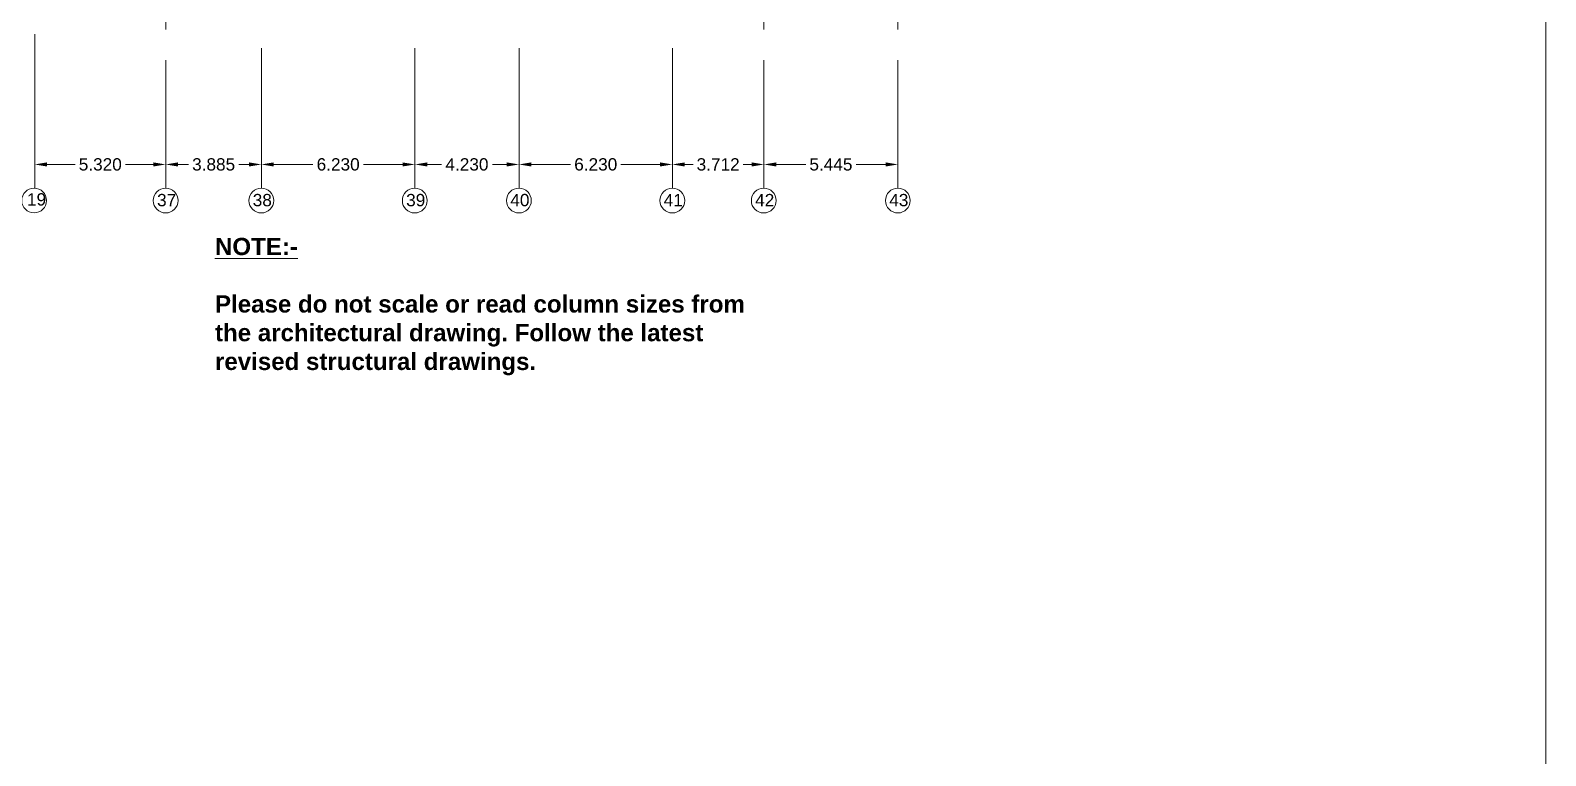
# Model space of a CAD drawing. Header units: millimetres. Extents: x 1898 to 3725, y 783 to 1532.
# Drawn here: x 3364.9 to 3426.4, y 1046 to 1075.4 of the extents above; entities that cross this region are included whole.
import ezdxf

# ---------------------------------------------------------------- set-up
doc = ezdxf.new("R2010")
doc.units = ezdxf.units.MM
doc.linetypes.add('CENTER', pattern=[2, 1.25, -0.25, 0.25, -0.25])
doc.layers.get('Defpoints').update_dxf_attribs({"lineweight": 15})
for name, color, linetype, lineweight in [('DIM', 6, 'Continuous', 18), ('GRID', 134, 'CENTER', 18), ('GRID TEXT', 134, 'Continuous', 15), ('TEXT', 7, 'Continuous', 15)]:
    doc.layers.add(name, color=color, linetype=linetype, lineweight=lineweight)
doc.styles.add('Tabrej', font='arial.ttf')
doc.dimstyles.new('DIMEN', dxfattribs={"dimtxt": 0.3, "dimasz": 0.25, "dimexe": 0.18, "dimexo": 0.0625, "dimgap": 0.09, "dimtad": 0, "dimdec": 3, "dimzin": 0, "dimdsep": 46, "dimtxsty": 'Tabrej', "dimcen": 0, "dimclrd": 256, "dimclre": 256, "dimclrt": 7, "dimadec": 0, "dimazin": 0, "dimtfac": 1, "dimtdec": 3, "dimtofl": 0, "dimtmove": 0, "dimatfit": 1, "dimfxl": 0, "dimtolj": 1, "dimtzin": 0, "dimlwd": -1, "dimlwe": -1, "dimarcsym": 0})

# ---------------------------------------------------------------- blocks, each defined once
blk = doc.blocks.new('*D146')
at = {"layer": 'Defpoints', "color": 0, "lineweight": 15, "transparency": 16777216}
for p in [(3365.062, 1069.977), (3370.382, 1069.977), (3370.382, 1069.977)]:
    blk.add_point(p, dxfattribs=at)
at = {"layer": 'DIM', "transparency": 16777216}
for p, q in [((3365.062, 1070.102), (3365.062, 1070.337)), ((3370.382, 1070.102), (3370.382, 1070.337)), ((3365.562, 1069.977), (3366.699, 1069.977)), ((3369.882, 1069.977), (3368.745, 1069.977))]:
    blk.add_line(p, q, dxfattribs=at)
at = {"layer": 'DIM', "lineweight": 15, "transparency": 16777216}
for points in [[(3365.562, 1070.06), (3365.562, 1069.894), (3365.062, 1069.977)], [(3369.882, 1070.06), (3369.882, 1069.894), (3370.382, 1069.977)]]:
    blk.add_solid(points, dxfattribs=at)
at = {"layer": 'DIM', "color": 7, "transparency": 16777216, "insert": (3367.722, 1069.977), "char_height": 0.5, "attachment_point": 5, "style": 'Tabrej'}
blk.add_mtext('\\A1;5.320', dxfattribs=at)
blk = doc.blocks.new('*D147')
at = {"layer": 'Defpoints', "color": 0, "lineweight": 15, "transparency": 16777216}
for p in [(3370.382, 1069.977), (3374.267, 1069.977), (3374.267, 1069.977)]:
    blk.add_point(p, dxfattribs=at)
at = {"layer": 'DIM', "transparency": 16777216}
for p, q in [((3370.382, 1070.102), (3370.382, 1070.337)), ((3374.267, 1070.102), (3374.267, 1070.337)), ((3370.882, 1069.977), (3371.299, 1069.977)), ((3373.767, 1069.977), (3373.35, 1069.977))]:
    blk.add_line(p, q, dxfattribs=at)
at = {"layer": 'DIM', "lineweight": 15, "transparency": 16777216}
for points in [[(3370.882, 1070.06), (3370.882, 1069.894), (3370.382, 1069.977)], [(3373.767, 1070.06), (3373.767, 1069.894), (3374.267, 1069.977)]]:
    blk.add_solid(points, dxfattribs=at)
at = {"layer": 'DIM', "color": 7, "transparency": 16777216, "insert": (3372.325, 1069.977), "char_height": 0.5, "attachment_point": 5, "style": 'Tabrej'}
blk.add_mtext('\\A1;3.885', dxfattribs=at)
blk = doc.blocks.new('*D148')
at = {"layer": 'Defpoints', "color": 0, "lineweight": 15, "transparency": 16777216}
for p in [(3374.267, 1069.977), (3380.497, 1069.977), (3380.497, 1069.977)]:
    blk.add_point(p, dxfattribs=at)
at = {"layer": 'DIM', "transparency": 16777216}
for p, q in [((3374.267, 1070.102), (3374.267, 1070.337)), ((3380.497, 1070.102), (3380.497, 1070.337)), ((3374.767, 1069.977), (3376.358, 1069.977)), ((3379.997, 1069.977), (3378.406, 1069.977))]:
    blk.add_line(p, q, dxfattribs=at)
at = {"layer": 'DIM', "lineweight": 15, "transparency": 16777216}
for points in [[(3374.767, 1070.06), (3374.767, 1069.894), (3374.267, 1069.977)], [(3379.997, 1070.06), (3379.997, 1069.894), (3380.497, 1069.977)]]:
    blk.add_solid(points, dxfattribs=at)
at = {"layer": 'DIM', "color": 7, "transparency": 16777216, "insert": (3377.382, 1069.977), "char_height": 0.5, "attachment_point": 5, "style": 'Tabrej'}
blk.add_mtext('\\A1;6.230', dxfattribs=at)
blk = doc.blocks.new('*D149')
at = {"layer": 'Defpoints', "color": 0, "lineweight": 15, "transparency": 16777216}
for p in [(3380.497, 1069.977), (3384.727, 1069.977), (3384.727, 1069.977)]:
    blk.add_point(p, dxfattribs=at)
at = {"layer": 'DIM', "transparency": 16777216}
for p, q in [((3380.497, 1070.102), (3380.497, 1070.337)), ((3384.727, 1070.102), (3384.727, 1070.337)), ((3380.997, 1069.977), (3381.579, 1069.977)), ((3384.227, 1069.977), (3383.645, 1069.977))]:
    blk.add_line(p, q, dxfattribs=at)
at = {"layer": 'DIM', "lineweight": 15, "transparency": 16777216}
for points in [[(3380.997, 1070.06), (3380.997, 1069.894), (3380.497, 1069.977)], [(3384.227, 1070.06), (3384.227, 1069.894), (3384.727, 1069.977)]]:
    blk.add_solid(points, dxfattribs=at)
at = {"layer": 'DIM', "color": 7, "transparency": 16777216, "insert": (3382.612, 1069.977), "char_height": 0.5, "attachment_point": 5, "style": 'Tabrej'}
blk.add_mtext('\\A1;4.230', dxfattribs=at)
blk = doc.blocks.new('*D150')
at = {"layer": 'Defpoints', "color": 0, "lineweight": 15, "transparency": 16777216}
for p in [(3384.727, 1069.977), (3390.957, 1069.977), (3390.957, 1069.977)]:
    blk.add_point(p, dxfattribs=at)
at = {"layer": 'DIM', "transparency": 16777216}
for p, q in [((3384.727, 1070.102), (3384.727, 1070.337)), ((3390.957, 1070.102), (3390.957, 1070.337)), ((3385.227, 1069.977), (3386.818, 1069.977)), ((3390.457, 1069.977), (3388.866, 1069.977))]:
    blk.add_line(p, q, dxfattribs=at)
at = {"layer": 'DIM', "lineweight": 15, "transparency": 16777216}
for points in [[(3385.227, 1070.06), (3385.227, 1069.894), (3384.727, 1069.977)], [(3390.457, 1070.06), (3390.457, 1069.894), (3390.957, 1069.977)]]:
    blk.add_solid(points, dxfattribs=at)
at = {"layer": 'DIM', "color": 7, "transparency": 16777216, "insert": (3387.842, 1069.977), "char_height": 0.5, "attachment_point": 5, "style": 'Tabrej'}
blk.add_mtext('\\A1;6.230', dxfattribs=at)
blk = doc.blocks.new('*D151')
at = {"layer": 'Defpoints', "color": 0, "lineweight": 15, "transparency": 16777216}
for p in [(3390.957, 1069.977), (3394.67, 1069.977), (3394.67, 1069.977)]:
    blk.add_point(p, dxfattribs=at)
at = {"layer": 'DIM', "transparency": 16777216}
for p, q in [((3390.957, 1070.102), (3390.957, 1070.337)), ((3394.67, 1070.102), (3394.67, 1070.337)), ((3391.457, 1069.977), (3391.793, 1069.977)), ((3394.17, 1069.977), (3393.834, 1069.977))]:
    blk.add_line(p, q, dxfattribs=at)
at = {"layer": 'DIM', "lineweight": 15, "transparency": 16777216}
for points in [[(3391.457, 1070.06), (3391.457, 1069.894), (3390.957, 1069.977)], [(3394.17, 1070.06), (3394.17, 1069.894), (3394.67, 1069.977)]]:
    blk.add_solid(points, dxfattribs=at)
at = {"layer": 'DIM', "color": 7, "transparency": 16777216, "insert": (3392.813, 1069.977), "char_height": 0.5, "attachment_point": 5, "style": 'Tabrej'}
blk.add_mtext('\\A1;3.712', dxfattribs=at)
blk = doc.blocks.new('*D152')
at = {"layer": 'Defpoints', "color": 0, "lineweight": 15, "transparency": 16777216}
for p in [(3394.67, 1069.977), (3400.115, 1069.977), (3400.115, 1069.977)]:
    blk.add_point(p, dxfattribs=at)
at = {"layer": 'DIM', "transparency": 16777216}
for p, q in [((3394.67, 1070.102), (3394.67, 1070.337)), ((3400.115, 1070.102), (3400.115, 1070.337)), ((3395.17, 1069.977), (3396.367, 1069.977)), ((3399.615, 1069.977), (3398.418, 1069.977))]:
    blk.add_line(p, q, dxfattribs=at)
at = {"layer": 'DIM', "lineweight": 15, "transparency": 16777216}
for points in [[(3395.17, 1070.06), (3395.17, 1069.894), (3394.67, 1069.977)], [(3399.615, 1070.06), (3399.615, 1069.894), (3400.115, 1069.977)]]:
    blk.add_solid(points, dxfattribs=at)
at = {"layer": 'DIM', "color": 7, "transparency": 16777216, "insert": (3397.392, 1069.977), "char_height": 0.5, "attachment_point": 5, "style": 'Tabrej'}
blk.add_mtext('\\A1;5.445', dxfattribs=at)

msp = doc.modelspace()

# ---------------------------------------------------------------- linework, layer by layer
at = {"layer": 'DIM', "linetype": 'Continuous'}
msp.add_lwpolyline([(3236.087, 1200.4944), (3426.4168, 1200.4944), (3426.4168, 971.9167), (3236.087, 971.9167)], close=True, dxfattribs=at)
at = {"layer": 'GRID', "color": 190, "ltscale": 5}
msp.add_line((3365.0622, 1069.0148), (3365.0622, 1117.5572), dxfattribs=at)
at = {"layer": 'GRID', "ltscale": 5}
for p, q in [((3370.3822, 1094.2116), (3370.3822, 1069.0148)), ((3374.2672, 1094.6944), (3374.2672, 1069.0148)), ((3380.4972, 1094.6944), (3380.4972, 1069.0148)), ((3384.7272, 1094.6944), (3384.7272, 1069.0148)), ((3390.9572, 1094.6944), (3390.9572, 1069.0148)), ((3394.6697, 1094.2116), (3394.6697, 1069.0148)), ((3400.1146, 1094.2116), (3400.1146, 1069.0148))]:
    msp.add_line(p, q, dxfattribs=at)
at = {"layer": 'GRID TEXT', "color": 190}
msp.add_circle((3365.0364, 1068.5119), 0.5036, dxfattribs=at)
at = {"layer": 'GRID TEXT'}
for centre in [(3370.3767, 1068.5113), (3374.2616, 1068.5113), (3380.4916, 1068.5113), (3384.7216, 1068.5113), (3390.9516, 1068.5113), (3394.6641, 1068.5113), (3400.109, 1068.5113)]:
    msp.add_circle(centre, 0.5036, dxfattribs=at)

# ---------------------------------------------------------------- texts
at = {"layer": 'GRID TEXT', "color": 190, "insert": (3364.7457, 1068.8082), "char_height": 0.5, "attachment_point": 1, "style": 'Tabrej'}
msp.add_mtext_dynamic_manual_height_columns('19', width=0.5, gutter_width=24, heights=[0], dxfattribs=at)
at = {"layer": 'GRID TEXT', "char_height": 0.5, "attachment_point": 1, "style": 'Tabrej'}
for s, insert in [('37', (3370.0282, 1068.7798)), ('38', (3373.9132, 1068.7798)), ('39', (3380.1432, 1068.7798)), ('40', (3384.3732, 1068.7798)), ('41', (3390.6032, 1068.7798)), ('42', (3394.3157, 1068.7798)), ('43', (3399.7606, 1068.7798))]:
    msp.add_mtext_dynamic_manual_height_columns(s, width=0.5, gutter_width=24, heights=[0], dxfattribs=dict(at, insert=insert))
at = {"layer": 'TEXT', "insert": (3372.3801, 1066.9952), "char_height": 0.7, "attachment_point": 1, "style": 'Tabrej'}
msp.add_mtext_dynamic_manual_height_columns('{\\fArial|b1|i0|c0|p34;\\LNOTE:-\\P\\l\\PPlease do not scale or read column sizes from the architectural drawing. Follow the latest revised structural drawings.}', width=22.116291, gutter_width=24, heights=[0], dxfattribs=at)

# ---------------------------------------------------------------- dimensions: what is measured, and where the dimension line sits
at = {"layer": 'DIM'}
for base, p1, p2, picture, middle in [((3370.3822, 1069.9771), (3365.0622, 1069.9771), (3370.3822, 1069.9771), '*D146', (3367.7222, 1069.9771)), ((3374.2672, 1069.9771), (3370.3822, 1069.9771), (3374.2672, 1069.9771), '*D147', (3372.3247, 1069.9771)), ((3380.4972, 1069.9771), (3374.2672, 1069.9771), (3380.4972, 1069.9771), '*D148', (3377.3822, 1069.9771)), ((3384.7272, 1069.9771), (3380.4972, 1069.9771), (3384.7272, 1069.9771), '*D149', (3382.6122, 1069.9771)), ((3390.9572, 1069.9771), (3384.7272, 1069.9771), (3390.9572, 1069.9771), '*D150', (3387.8422, 1069.9771)), ((3394.66967, 1069.97705), (3390.9572, 1069.97705), (3394.66967, 1069.97705), '*D151', (3392.81343, 1069.97705)), ((3400.1146, 1069.9771), (3394.6697, 1069.9771), (3400.1146, 1069.9771), '*D152', (3397.3921, 1069.9771))]:
    dim = msp.add_linear_dim(base=base, p1=p1, p2=p2, dimstyle='DIMEN', override={"dimscale": 2, "dimtxt": 0.25}, dxfattribs=at)
    dim.commit()
    dim.dimension.update_dxf_attribs({"geometry": picture, "text_midpoint": middle})

doc.saveas('drawing.dxf')
